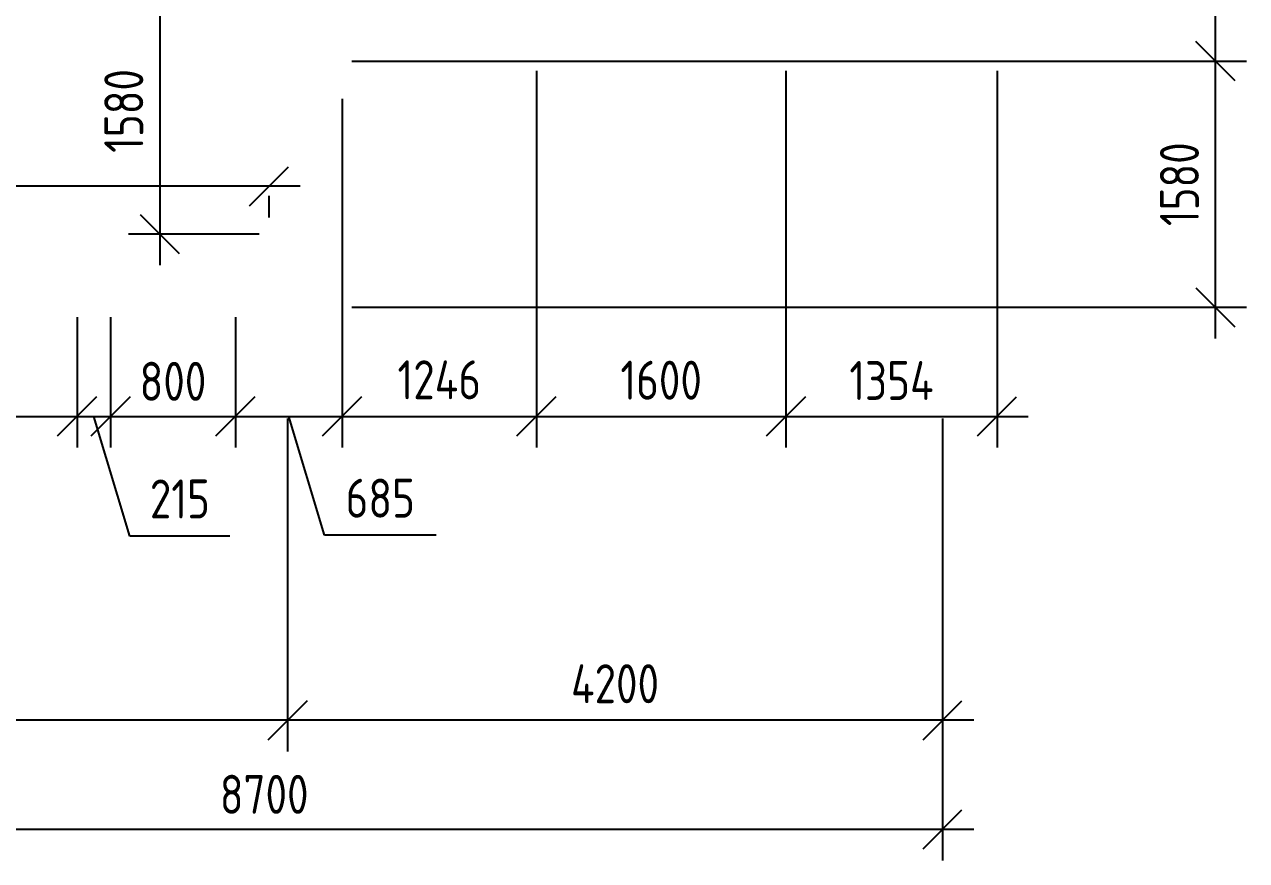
# Model space of a CAD drawing. Header units: millimetres. Extents: x 8305 to 32697, y 8060 to 27344.
# Drawn here: x 14216 to 22054, y 8060 to 13425 of the extents above; entities that cross this region are included whole.
import ezdxf

# ---------------------------------------------------------------- set-up
doc = ezdxf.new("R2010")
doc.units = ezdxf.units.MM
doc.layers.add('СПДС_РАЗМЕРЫ', color=152, linetype='Continuous', lineweight=25)
doc.styles.add('ГОСТ 2.304', font='CS_Gost2304.shx')
doc.dimstyles.new('СПДС', dxfattribs={"dimscale": 100, "dimtxt": 2.5, "dimasz": 2.5, "dimexe": 2, "dimexo": 0.625, "dimgap": 1, "dimtad": 1, "dimdec": 0, "dimtxsty": 'ГОСТ 2.304', "dimblk": 'OBLIQUE', "dimblk1": 'OBLIQUE', "dimblk2": 'OBLIQUE', "dimcen": 2.5, "dimdle": 2, "dimadec": 0, "dimazin": 2, "dimtfac": 0.75, "dimtdec": 4, "dimtmove": 1, "dimatfit": 3, "dimfxl": 1, "dimtfill": 1, "dimtolj": 1, "dimarcsym": 1})

# ---------------------------------------------------------------- blocks, each defined once
blk = doc.blocks.new('_Oblique')
at = {"color": 0, "linetype": 'ByBlock', "lineweight": -2}
blk.add_line((-0.5, -0.5), (0.5, 0.5), dxfattribs=at)
blk = doc.blocks.new('*D22')
at = {"layer": 'Defpoints', "color": 0, "ltscale": 100}
for p in [(11403.7, 10959.5), (20103.7, 10959.5), (11403.7, 8259.5)]:
    blk.add_point(p, dxfattribs=at)
at = {"layer": 'СПДС_РАЗМЕРЫ', "color": 0, "lineweight": -2, "ltscale": 100}
for p, q in [((11403.7, 10897), (11403.7, 8059.5)), ((20103.7, 10897), (20103.7, 8059.5)), ((20303.7, 8259.5), (11203.7, 8259.5))]:
    blk.add_line(p, q, dxfattribs=at)
at = {"layer": 'СПДС_РАЗМЕРЫ', "color": 0, "lineweight": -2, "ltscale": 100, "xscale": 250, "yscale": 250, "zscale": 250, "rotation": 180}
blk.add_blockref('_Oblique', (11403.7, 8259.5), dxfattribs=at)
at = {"layer": 'СПДС_РАЗМЕРЫ', "color": 0, "lineweight": -2, "ltscale": 100, "xscale": 250, "yscale": 250, "zscale": 250}
blk.add_blockref('_Oblique', (20103.7, 8259.5), dxfattribs=at)
at = {"layer": 'СПДС_РАЗМЕРЫ', "color": 0, "lineweight": 25, "ltscale": 100, "insert": (15753.7, 8484.5), "char_height": 250, "attachment_point": 5, "style": 'ГОСТ 2.304', "bg_fill": 3, "box_fill_scale": 1.1, "bg_fill_color": 256, "bg_fill_true_color": 13158600, "bg_fill_transparency": 0}
blk.add_mtext('\\A1;8700', dxfattribs=at)
blk = doc.blocks.new('*D23')
at = {"layer": 'Defpoints', "color": 0, "ltscale": 100}
for p in [(11403.7, 10959.5), (15903.7, 10959.5), (11403.7, 8959.5)]:
    blk.add_point(p, dxfattribs=at)
at = {"layer": 'СПДС_РАЗМЕРЫ', "color": 0, "lineweight": -2, "ltscale": 100}
for p, q in [((11403.7, 10897), (11403.7, 8759.5)), ((15903.7, 10897), (15903.7, 8759.5)), ((16103.7, 8959.5), (11203.7, 8959.5))]:
    blk.add_line(p, q, dxfattribs=at)
at = {"layer": 'СПДС_РАЗМЕРЫ', "color": 0, "lineweight": -2, "ltscale": 100, "xscale": 250, "yscale": 250, "zscale": 250, "rotation": 180}
blk.add_blockref('_Oblique', (11403.7, 8959.5), dxfattribs=at)
at = {"layer": 'СПДС_РАЗМЕРЫ', "color": 0, "lineweight": -2, "ltscale": 100, "xscale": 250, "yscale": 250, "zscale": 250}
blk.add_blockref('_Oblique', (15903.7, 8959.5), dxfattribs=at)
at = {"layer": 'СПДС_РАЗМЕРЫ', "color": 0, "lineweight": 25, "ltscale": 100, "insert": (13653.7, 9189.7), "char_height": 250, "attachment_point": 5, "style": 'ГОСТ 2.304', "bg_fill": 3, "box_fill_scale": 1.1, "bg_fill_color": 256, "bg_fill_true_color": 13158600, "bg_fill_transparency": 0}
blk.add_mtext('\\A1;4500', dxfattribs=at)
blk = doc.blocks.new('*D24')
at = {"layer": 'Defpoints', "color": 0, "ltscale": 100}
for p in [(15903.7, 10959.5), (20103.7, 10959.5), (15903.7, 8959.5)]:
    blk.add_point(p, dxfattribs=at)
at = {"layer": 'СПДС_РАЗМЕРЫ', "color": 0, "lineweight": -2, "ltscale": 100}
for p, q in [((15903.7, 10897), (15903.7, 8759.5)), ((20103.7, 10897), (20103.7, 8759.5)), ((20303.7, 8959.5), (15703.7, 8959.5))]:
    blk.add_line(p, q, dxfattribs=at)
at = {"layer": 'СПДС_РАЗМЕРЫ', "color": 0, "lineweight": -2, "ltscale": 100, "xscale": 250, "yscale": 250, "zscale": 250, "rotation": 180}
blk.add_blockref('_Oblique', (15903.7, 8959.5), dxfattribs=at)
at = {"layer": 'СПДС_РАЗМЕРЫ', "color": 0, "lineweight": -2, "ltscale": 100, "xscale": 250, "yscale": 250, "zscale": 250}
blk.add_blockref('_Oblique', (20103.7, 8959.5), dxfattribs=at)
at = {"layer": 'СПДС_РАЗМЕРЫ', "color": 0, "lineweight": 25, "ltscale": 100, "insert": (18003.7, 9194.2), "char_height": 250, "attachment_point": 5, "style": 'ГОСТ 2.304', "bg_fill": 3, "box_fill_scale": 1.1, "bg_fill_color": 256, "bg_fill_true_color": 13158600, "bg_fill_transparency": 0}
blk.add_mtext('\\A1;4200', dxfattribs=at)
blk = doc.blocks.new('*D38')
at = {"layer": 'Defpoints', "color": 0, "ltscale": 100}
for p in [(12753.7, 11609.5), (14553.7, 11609.5), (14553.7, 10909.5)]:
    blk.add_point(p, dxfattribs=at)
at = {"layer": 'СПДС_РАЗМЕРЫ', "color": 0, "lineweight": -2, "ltscale": 100}
for p, q in [((12753.7, 11547), (12753.7, 10709.5)), ((14553.7, 11547), (14553.7, 10709.5)), ((12553.7, 10909.5), (14753.7, 10909.5))]:
    blk.add_line(p, q, dxfattribs=at)
at = {"layer": 'СПДС_РАЗМЕРЫ', "color": 0, "lineweight": -2, "ltscale": 100, "xscale": 250, "yscale": 250, "zscale": 250, "rotation": 180}
blk.add_blockref('_Oblique', (12753.7, 10909.5), dxfattribs=at)
at = {"layer": 'СПДС_РАЗМЕРЫ', "color": 0, "lineweight": -2, "ltscale": 100, "xscale": 250, "yscale": 250, "zscale": 250}
blk.add_blockref('_Oblique', (14553.7, 10909.5), dxfattribs=at)
at = {"layer": 'СПДС_РАЗМЕРЫ', "color": 0, "ltscale": 100, "insert": (13653.7, 11134.5), "char_height": 250, "attachment_point": 5, "style": 'ГОСТ 2.304', "bg_fill": 3, "box_fill_scale": 1.1, "bg_fill_color": 256, "bg_fill_true_color": 13158600, "bg_fill_transparency": 0}
blk.add_mtext('\\A1;1800', dxfattribs=at)
blk = doc.blocks.new('*D41')
at = {"layer": 'Defpoints', "color": 0, "ltscale": 100}
for p in [(14553.7, 11609.5), (14768.7, 11609.5), (14768.7, 10909.5)]:
    blk.add_point(p, dxfattribs=at)
at = {"layer": 'СПДС_РАЗМЕРЫ', "color": 0, "lineweight": -2, "ltscale": 100}
for p, q in [((14553.7, 11547), (14553.7, 10709.5)), ((14768.7, 11547), (14768.7, 10709.5)), ((14353.7, 10909.5), (14968.7, 10909.5)), ((14892.1, 10140), (14661.2, 10909.5)), ((15533.7, 10140), (14892.1, 10140))]:
    blk.add_line(p, q, dxfattribs=at)
at = {"layer": 'СПДС_РАЗМЕРЫ', "color": 0, "lineweight": -2, "ltscale": 100, "xscale": 250, "yscale": 250, "zscale": 250, "rotation": 180}
blk.add_blockref('_Oblique', (14553.7, 10909.5), dxfattribs=at)
at = {"layer": 'СПДС_РАЗМЕРЫ', "color": 0, "lineweight": -2, "ltscale": 100, "xscale": 250, "yscale": 250, "zscale": 250}
blk.add_blockref('_Oblique', (14768.7, 10909.5), dxfattribs=at)
at = {"layer": 'СПДС_РАЗМЕРЫ', "color": 0, "ltscale": 100, "insert": (15212.9, 10379.8), "char_height": 250, "attachment_point": 5, "style": 'ГОСТ 2.304', "bg_fill": 3, "box_fill_scale": 1.1, "bg_fill_color": 256, "bg_fill_true_color": 13158600, "bg_fill_transparency": 0}
blk.add_mtext('\\A1;215', dxfattribs=at)
blk = doc.blocks.new('*D44')
at = {"layer": 'Defpoints', "color": 0, "ltscale": 100}
for p in [(14768.7, 11609.5), (15568.7, 11609.5), (15568.7, 10909.5)]:
    blk.add_point(p, dxfattribs=at)
at = {"layer": 'СПДС_РАЗМЕРЫ', "color": 0, "lineweight": -2, "ltscale": 100}
for p, q in [((14768.7, 11547), (14768.7, 10709.5)), ((15568.7, 11547), (15568.7, 10709.5)), ((14568.7, 10909.5), (15768.7, 10909.5))]:
    blk.add_line(p, q, dxfattribs=at)
at = {"layer": 'СПДС_РАЗМЕРЫ', "color": 0, "lineweight": -2, "ltscale": 100, "xscale": 250, "yscale": 250, "zscale": 250, "rotation": 180}
blk.add_blockref('_Oblique', (14768.7, 10909.5), dxfattribs=at)
at = {"layer": 'СПДС_РАЗМЕРЫ', "color": 0, "lineweight": -2, "ltscale": 100, "xscale": 250, "yscale": 250, "zscale": 250}
blk.add_blockref('_Oblique', (15568.7, 10909.5), dxfattribs=at)
at = {"layer": 'СПДС_РАЗМЕРЫ', "color": 0, "ltscale": 100, "insert": (15168.7, 11134.5), "char_height": 250, "attachment_point": 5, "style": 'ГОСТ 2.304', "bg_fill": 3, "box_fill_scale": 1.1, "bg_fill_color": 256, "bg_fill_true_color": 13158600, "bg_fill_transparency": 0}
blk.add_mtext('\\A1;800', dxfattribs=at)
blk = doc.blocks.new('*D47')
at = {"layer": 'Defpoints', "color": 0, "ltscale": 100}
for p in [(15568.7, 11609.5), (16253.7, 11609.5), (16253.7, 10909.5)]:
    blk.add_point(p, dxfattribs=at)
at = {"layer": 'СПДС_РАЗМЕРЫ', "color": 0, "lineweight": -2, "ltscale": 100}
for p, q in [((15568.7, 11547), (15568.7, 10709.5)), ((16253.7, 11547), (16253.7, 10709.5)), ((15368.7, 10909.5), (16453.7, 10909.5)), ((16139.9, 10147.3), (15911.2, 10909.5)), ((16856.3, 10147.3), (16139.9, 10147.3))]:
    blk.add_line(p, q, dxfattribs=at)
at = {"layer": 'СПДС_РАЗМЕРЫ', "color": 0, "lineweight": -2, "ltscale": 100, "xscale": 250, "yscale": 250, "zscale": 250, "rotation": 180}
blk.add_blockref('_Oblique', (15568.7, 10909.5), dxfattribs=at)
at = {"layer": 'СПДС_РАЗМЕРЫ', "color": 0, "lineweight": -2, "ltscale": 100, "xscale": 250, "yscale": 250, "zscale": 250}
blk.add_blockref('_Oblique', (16253.7, 10909.5), dxfattribs=at)
at = {"layer": 'СПДС_РАЗМЕРЫ', "color": 0, "ltscale": 100, "insert": (16498.1, 10384.7), "char_height": 250, "attachment_point": 5, "style": 'ГОСТ 2.304', "bg_fill": 3, "box_fill_scale": 1.1, "bg_fill_color": 256, "bg_fill_true_color": 13158600, "bg_fill_transparency": 0}
blk.add_mtext('\\A1;685', dxfattribs=at)
blk = doc.blocks.new('*D56')
at = {"layer": 'Defpoints', "color": 0, "ltscale": 100}
for p in [(16253.7, 13009.5), (17499.4, 13009.5), (17499.4, 10909.5)]:
    blk.add_point(p, dxfattribs=at)
at = {"layer": 'СПДС_РАЗМЕРЫ', "color": 0, "lineweight": -2, "ltscale": 100}
for p, q in [((16253.7, 12947), (16253.7, 10709.5)), ((17499.4, 12947), (17499.4, 10709.5)), ((16053.7, 10909.5), (17699.4, 10909.5))]:
    blk.add_line(p, q, dxfattribs=at)
at = {"layer": 'СПДС_РАЗМЕРЫ', "color": 0, "lineweight": -2, "ltscale": 100, "xscale": 250, "yscale": 250, "zscale": 250, "rotation": 180}
blk.add_blockref('_Oblique', (16253.7, 10909.5), dxfattribs=at)
at = {"layer": 'СПДС_РАЗМЕРЫ', "color": 0, "lineweight": -2, "ltscale": 100, "xscale": 250, "yscale": 250, "zscale": 250}
blk.add_blockref('_Oblique', (17499.4, 10909.5), dxfattribs=at)
at = {"layer": 'СПДС_РАЗМЕРЫ', "color": 0, "ltscale": 100, "insert": (16876.6, 11144.2), "char_height": 250, "attachment_point": 5, "style": 'ГОСТ 2.304', "bg_fill": 3, "box_fill_scale": 1.1, "bg_fill_color": 256, "bg_fill_true_color": 13158600, "bg_fill_transparency": 0}
blk.add_mtext('\\A1;1246', dxfattribs=at)
blk = doc.blocks.new('*D67')
at = {"layer": 'Defpoints', "color": 0, "ltscale": 100}
for p in [(17499.4, 13189.5), (19099.4, 13189.5), (19099.4, 10909.5)]:
    blk.add_point(p, dxfattribs=at)
at = {"layer": 'СПДС_РАЗМЕРЫ', "color": 0, "lineweight": -2, "ltscale": 100}
for p, q in [((17499.4, 13127), (17499.4, 10709.5)), ((19099.4, 13127), (19099.4, 10709.5)), ((17299.4, 10909.5), (19299.4, 10909.5))]:
    blk.add_line(p, q, dxfattribs=at)
at = {"layer": 'СПДС_РАЗМЕРЫ', "color": 0, "lineweight": -2, "ltscale": 100, "xscale": 250, "yscale": 250, "zscale": 250, "rotation": 180}
blk.add_blockref('_Oblique', (17499.4, 10909.5), dxfattribs=at)
at = {"layer": 'СПДС_РАЗМЕРЫ', "color": 0, "lineweight": -2, "ltscale": 100, "xscale": 250, "yscale": 250, "zscale": 250}
blk.add_blockref('_Oblique', (19099.4, 10909.5), dxfattribs=at)
at = {"layer": 'СПДС_РАЗМЕРЫ', "color": 0, "ltscale": 100, "insert": (18299.4, 11141.8), "char_height": 250, "attachment_point": 5, "style": 'ГОСТ 2.304', "bg_fill": 3, "box_fill_scale": 1.1, "bg_fill_color": 256, "bg_fill_true_color": 13158600, "bg_fill_transparency": 0}
blk.add_mtext('\\A1;1600', dxfattribs=at)
blk = doc.blocks.new('*D70')
at = {"layer": 'Defpoints', "color": 0, "ltscale": 100}
for p in [(20453.7, 13189.5), (19099.4, 13009.5), (20453.7, 10909.5)]:
    blk.add_point(p, dxfattribs=at)
at = {"layer": 'СПДС_РАЗМЕРЫ', "color": 0, "lineweight": -2, "ltscale": 100}
for p, q in [((20453.7, 13127), (20453.7, 10709.5)), ((19099.4, 12947), (19099.4, 10709.5)), ((18899.4, 10909.5), (20653.7, 10909.5))]:
    blk.add_line(p, q, dxfattribs=at)
at = {"layer": 'СПДС_РАЗМЕРЫ', "color": 0, "lineweight": -2, "ltscale": 100, "xscale": 250, "yscale": 250, "zscale": 250, "rotation": 180}
blk.add_blockref('_Oblique', (19099.4, 10909.5), dxfattribs=at)
at = {"layer": 'СПДС_РАЗМЕРЫ', "color": 0, "lineweight": -2, "ltscale": 100, "xscale": 250, "yscale": 250, "zscale": 250}
blk.add_blockref('_Oblique', (20453.7, 10909.5), dxfattribs=at)
at = {"layer": 'СПДС_РАЗМЕРЫ', "color": 0, "ltscale": 100, "insert": (19776.6, 11139.7), "char_height": 250, "attachment_point": 5, "style": 'ГОСТ 2.304', "bg_fill": 3, "box_fill_scale": 1.1, "bg_fill_color": 256, "bg_fill_true_color": 13158600, "bg_fill_transparency": 0}
blk.add_mtext('\\A1;1354', dxfattribs=at)
blk = doc.blocks.new('*D71')
at = {"layer": 'Defpoints', "color": 0, "ltscale": 100}
for p in [(20453.7, 16122.2), (21853.7, 16122.2), (20453.7, 13189.5)]:
    blk.add_point(p, dxfattribs=at)
at = {"layer": 'СПДС_РАЗМЕРЫ', "color": 0, "lineweight": -2, "ltscale": 100}
for p, q in [((21853.7, 12989.5), (21853.7, 16322.2)), ((20516.2, 16122.2), (22053.7, 16122.2)), ((20516.2, 13189.5), (22053.7, 13189.5))]:
    blk.add_line(p, q, dxfattribs=at)
at = {"layer": 'СПДС_РАЗМЕРЫ', "color": 0, "lineweight": -2, "ltscale": 100, "xscale": 250, "yscale": 250, "zscale": 250}
for p, rotation in [((21853.7, 16122.2), 90), ((21853.7, 13189.5), 270)]:
    blk.add_blockref('_Oblique', p, dxfattribs=dict(at, rotation=rotation))
at = {"layer": 'СПДС_РАЗМЕРЫ', "color": 0, "ltscale": 100, "insert": (21611.8, 14655.9), "char_height": 250, "attachment_point": 5, "rotation": 90, "style": 'ГОСТ 2.304', "bg_fill": 3, "box_fill_scale": 1.1, "bg_fill_color": 256, "bg_fill_true_color": 13158600, "bg_fill_transparency": 0}
blk.add_mtext('\\A1;2933', dxfattribs=at)
blk = doc.blocks.new('*D76')
at = {"layer": 'Defpoints', "color": 0, "ltscale": 100}
for p in [(16253.7, 13189.5), (21853.7, 13189.5), (16253.7, 11609.5)]:
    blk.add_point(p, dxfattribs=at)
at = {"layer": 'СПДС_РАЗМЕРЫ', "color": 0, "lineweight": -2, "ltscale": 100}
for p, q in [((21853.7, 11409.5), (21853.7, 13389.5)), ((16316.2, 13189.5), (22053.7, 13189.5)), ((16316.2, 11609.5), (22053.7, 11609.5))]:
    blk.add_line(p, q, dxfattribs=at)
at = {"layer": 'СПДС_РАЗМЕРЫ', "color": 0, "lineweight": -2, "ltscale": 100, "xscale": 250, "yscale": 250, "zscale": 250}
for p, rotation in [((21853.7, 13189.5), 90), ((21853.7, 11609.5), 270)]:
    blk.add_blockref('_Oblique', p, dxfattribs=dict(at, rotation=rotation))
at = {"layer": 'СПДС_РАЗМЕРЫ', "color": 0, "ltscale": 100, "insert": (21623.5, 12399.5), "char_height": 250, "attachment_point": 5, "rotation": 90, "style": 'ГОСТ 2.304', "bg_fill": 3, "box_fill_scale": 1.1, "bg_fill_color": 256, "bg_fill_true_color": 13158600, "bg_fill_transparency": 0}
blk.add_mtext('\\A1;1580', dxfattribs=at)
blk = doc.blocks.new('*D131')
at = {"layer": 'Defpoints', "color": 0, "ltscale": 100}
for p in [(11523.7, 12386.5), (11523.7, 12386.5), (15783.7, 12386.5)]:
    blk.add_point(p, dxfattribs=at)
at = {"layer": 'СПДС_РАЗМЕРЫ', "color": 0, "lineweight": -2, "ltscale": 100}
for p, q in [((15983.7, 12386.5), (11323.7, 12386.5)), ((11523.7, 12324), (11523.7, 12186.5)), ((15783.7, 12324), (15783.7, 12186.5))]:
    blk.add_line(p, q, dxfattribs=at)
at = {"layer": 'СПДС_РАЗМЕРЫ', "color": 0, "lineweight": -2, "ltscale": 100, "xscale": 250, "yscale": 250, "zscale": 250, "rotation": 180}
blk.add_blockref('_Oblique', (11523.7, 12386.5), dxfattribs=at)
at = {"layer": 'СПДС_РАЗМЕРЫ', "color": 0, "lineweight": -2, "ltscale": 100, "xscale": 250, "yscale": 250, "zscale": 250}
blk.add_blockref('_Oblique', (15783.7, 12386.5), dxfattribs=at)
at = {"layer": 'СПДС_РАЗМЕРЫ', "color": 0, "ltscale": 100, "insert": (13653.7, 12621.2), "char_height": 250, "attachment_point": 5, "style": 'ГОСТ 2.304', "bg_fill": 3, "box_fill_scale": 1.1, "bg_fill_color": 256, "bg_fill_true_color": 13158600, "bg_fill_transparency": 0}
blk.add_mtext('\\A1;4260', dxfattribs=at)
blk = doc.blocks.new('*D132')
at = {"layer": 'Defpoints', "color": 0, "ltscale": 100}
for p in [(15783.7, 13659.5), (15083.7, 12079.5), (15783.7, 12079.5)]:
    blk.add_point(p, dxfattribs=at)
at = {"layer": 'СПДС_РАЗМЕРЫ', "color": 0, "lineweight": -2, "ltscale": 100}
for p, q in [((15083.7, 13859.5), (15083.7, 11879.5)), ((15721.2, 13659.5), (14883.7, 13659.5)), ((15721.2, 12079.5), (14883.7, 12079.5))]:
    blk.add_line(p, q, dxfattribs=at)
at = {"layer": 'СПДС_РАЗМЕРЫ', "color": 0, "lineweight": -2, "ltscale": 100, "xscale": 250, "yscale": 250, "zscale": 250}
for p, rotation in [((15083.7, 13659.5), 90), ((15083.7, 12079.5), 270)]:
    blk.add_blockref('_Oblique', p, dxfattribs=dict(at, rotation=rotation))
at = {"layer": 'СПДС_РАЗМЕРЫ', "color": 0, "ltscale": 100, "insert": (14853.5, 12869.5), "char_height": 250, "attachment_point": 5, "rotation": 90, "style": 'ГОСТ 2.304', "bg_fill": 3, "box_fill_scale": 1.1, "bg_fill_color": 256, "bg_fill_true_color": 13158600, "bg_fill_transparency": 0}
blk.add_mtext('\\A1;1580', dxfattribs=at)

msp = doc.modelspace()

# ---------------------------------------------------------------- dimensions: what is measured, and where the dimension line sits
at = {"layer": 'СПДС_РАЗМЕРЫ', "ltscale": 100}
dim = msp.add_linear_dim(base=(11523.7, 12386.5), p1=(15783.7, 12386.5), p2=(11523.7, 12386.5), angle=180, dimstyle='СПДС', dxfattribs=at)
dim.commit()
dim.dimension.update_dxf_attribs({"geometry": '*D131', "text_midpoint": (13653.7, 12621.2)})
at = {"layer": 'СПДС_РАЗМЕРЫ', "lineweight": 25, "ltscale": 100}
dim = msp.add_linear_dim(base=(11403.7, 8259.5), p1=(20103.7, 10959.5), p2=(11403.7, 10959.5), dimstyle='СПДС', dxfattribs=at)
dim.commit()
dim.dimension.update_dxf_attribs({"geometry": '*D22', "text_midpoint": (15753.7, 8484.5)})

# ---------------------------------------------------------------- next in the draw order: dimensions: what is measured, and where the dimension line sits
at = {"layer": 'СПДС_РАЗМЕРЫ', "ltscale": 100}
dim = msp.add_linear_dim(base=(15083.7, 12079.5), p1=(15783.7, 13659.5), p2=(15783.7, 12079.5), angle=270, dimstyle='СПДС', dxfattribs=at)
dim.commit()
dim.dimension.update_dxf_attribs({"geometry": '*D132', "text_midpoint": (14853.5, 12869.5)})
at = {"layer": 'СПДС_РАЗМЕРЫ', "lineweight": 25, "ltscale": 100}
dim = msp.add_linear_dim(base=(11403.7, 8959.5), p1=(15903.7, 10959.5), p2=(11403.7, 10959.5), dimstyle='СПДС', dxfattribs=at)
dim.commit()
dim.dimension.update_dxf_attribs({"geometry": '*D23', "text_midpoint": (13653.7, 9189.7)})

# ---------------------------------------------------------------- next in the draw order: dimensions: what is measured, and where the dimension line sits
at = {"layer": 'СПДС_РАЗМЕРЫ', "ltscale": 100}
dim = msp.add_linear_dim(base=(14553.7, 10909.5), p1=(12753.7, 11609.5), p2=(14553.7, 11609.5), dimstyle='СПДС', dxfattribs=at)
dim.commit()
dim.dimension.update_dxf_attribs({"geometry": '*D38', "text_midpoint": (13653.7, 11134.5)})
at = {"layer": 'СПДС_РАЗМЕРЫ', "lineweight": 25, "ltscale": 100}
dim = msp.add_linear_dim(base=(15903.7, 8959.5), p1=(20103.7, 10959.5), p2=(15903.7, 10959.5), dimstyle='СПДС', dxfattribs=at)
dim.commit()
dim.dimension.update_dxf_attribs({"geometry": '*D24', "text_midpoint": (18003.7, 9194.2)})

# ---------------------------------------------------------------- next in the draw order: dimensions: what is measured, and where the dimension line sits
at = {"layer": 'СПДС_РАЗМЕРЫ', "ltscale": 100}
dim = msp.add_linear_dim(base=(14768.7, 10909.5), p1=(14553.7, 11609.5), p2=(14768.7, 11609.5), dimstyle='СПДС', dxfattribs=at)
dim.commit()
dim.dimension.update_dxf_attribs({"geometry": '*D41', "text_midpoint": (14992.1, 10379.8)})

# ---------------------------------------------------------------- next in the draw order: dimensions: what is measured, and where the dimension line sits
dim = msp.add_linear_dim(base=(15568.7, 10909.5), p1=(14768.7, 11609.5), p2=(15568.7, 11609.5), dimstyle='СПДС', dxfattribs=at)
dim.commit()
dim.dimension.update_dxf_attribs({"geometry": '*D44', "text_midpoint": (15168.7, 11134.5)})

# ---------------------------------------------------------------- next in the draw order: dimensions: what is measured, and where the dimension line sits
dim = msp.add_linear_dim(base=(16253.7, 10909.5), p1=(15568.7, 11609.5), p2=(16253.7, 11609.5), dimstyle='СПДС', dxfattribs=at)
dim.commit()
dim.dimension.update_dxf_attribs({"geometry": '*D47', "text_midpoint": (16239.9, 10384.7)})

# ---------------------------------------------------------------- next in the draw order: dimensions: what is measured, and where the dimension line sits
dim = msp.add_linear_dim(base=(17499.4, 10909.5), p1=(16253.7, 13009.5), p2=(17499.4, 13009.5), dimstyle='СПДС', dxfattribs=at)
dim.commit()
dim.dimension.update_dxf_attribs({"geometry": '*D56', "text_midpoint": (16876.6, 11144.2)})

# ---------------------------------------------------------------- next in the draw order: dimensions: what is measured, and where the dimension line sits
dim = msp.add_linear_dim(base=(19099.4, 10909.5), p1=(17499.4, 13189.5), p2=(19099.4, 13189.5), dimstyle='СПДС', dxfattribs=at)
dim.commit()
dim.dimension.update_dxf_attribs({"geometry": '*D67', "text_midpoint": (18299.4, 11141.8)})

# ---------------------------------------------------------------- next in the draw order: dimensions: what is measured, and where the dimension line sits
dim = msp.add_linear_dim(base=(20453.7, 10909.5), p1=(19099.4, 13009.5), p2=(20453.7, 13189.5), dimstyle='СПДС', dxfattribs=at)
dim.commit()
dim.dimension.update_dxf_attribs({"geometry": '*D70', "text_midpoint": (19776.6, 11139.7)})

# ---------------------------------------------------------------- next in the draw order: dimensions: what is measured, and where the dimension line sits
dim = msp.add_linear_dim(base=(21853.7, 16122.2), p1=(20453.7, 13189.5), p2=(20453.7, 16122.2), angle=90, dimstyle='СПДС', dxfattribs=at)
dim.commit()
dim.dimension.update_dxf_attribs({"geometry": '*D71', "text_midpoint": (21611.8, 14655.9)})

# ---------------------------------------------------------------- next in the draw order: dimensions: what is measured, and where the dimension line sits
dim = msp.add_linear_dim(base=(21853.7, 13189.5), p1=(16253.7, 11609.5), p2=(16253.7, 13189.5), angle=90, dimstyle='СПДС', dxfattribs=at)
dim.commit()
dim.dimension.update_dxf_attribs({"geometry": '*D76', "text_midpoint": (21623.5, 12399.5)})

doc.saveas('drawing.dxf')
